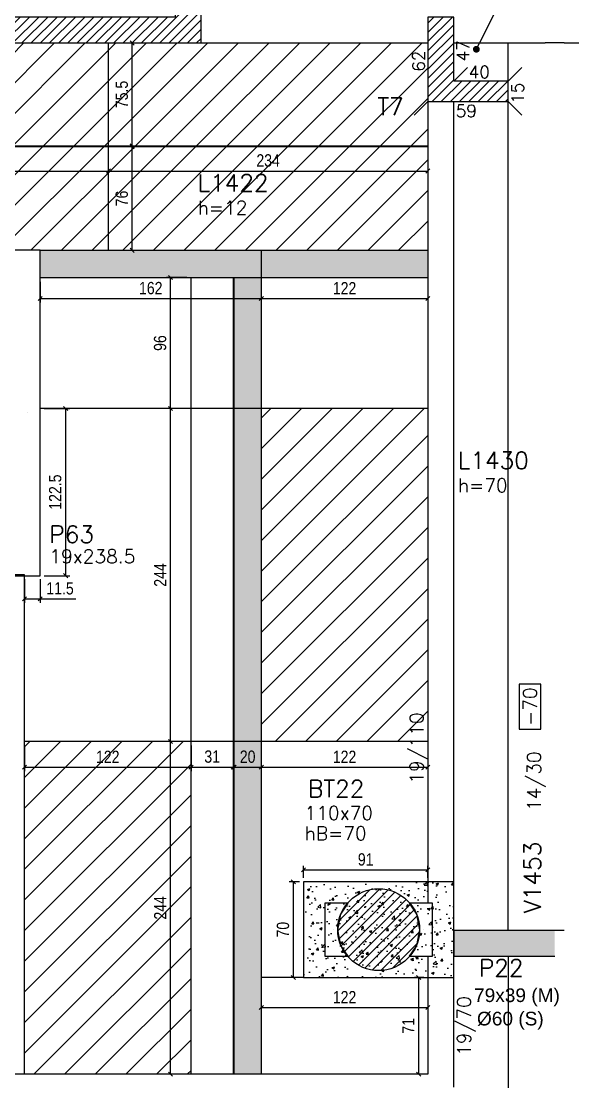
# Model space of a CAD drawing. Extents: x 1860 to 8661, y -614 to 3008.
# Drawn here: x 6153 to 6557, y 364 to 1142 of the extents above; entities that cross this region are included whole.
import ezdxf
from ezdxf import colors
from ezdxf.entities.mleader import LeaderData, LeaderLine
from ezdxf.enums import TextEntityAlignment as Align
from ezdxf.math import Vec2, Vec3

# ---------------------------------------------------------------- set-up
doc = ezdxf.new("R2010")
doc.units = 0
for name, color, linetype in [('242', 12, 'Continuous'), ('COTA', 241, 'Continuous'), ('F-AUX-RED', 1, 'Continuous'), ('F-BLOCOS', 3, 'Continuous'), ('F-BLOCOS-DIM', 2, 'Continuous'), ('F-BLOCOS-NOME', 3, 'Continuous'), ('F-LAJES', 3, 'Continuous'), ('F-LAJES-DIM', 2, 'Continuous'), ('F-LAJES-NOME', 4, 'Continuous'), ('F-PILARES-DIM', 172, 'Continuous'), ('F-PILARES-HACH', 174, 'Continuous'), ('F-PILARES-M', 170, 'Continuous'), ('F-PILARES-N', 170, 'Continuous'), ('F-PILARES-NASCE', 4, 'Continuous'), ('F-PILARES-NOME', 170, 'Continuous'), ('F-PILARES-S', 170, 'Continuous'), ('F-PILARES-V', 170, 'Continuous'), ('F-VIGAS', 3, 'Continuous'), ('F-VIGAS-DIM', 2, 'Continuous'), ('F-VIGAS-NOME', 4, 'Continuous'), ('Painéis', 200, 'Continuous')]:
    doc.layers.add(name, color=color, linetype=linetype)
doc.layers.add('F-DESNIVEL-6', color=7, linetype='Continuous', true_color=0xffdebd)
doc.layers.add('Hachura', color=251, linetype='Continuous', lineweight=9)
doc.styles.add('COTA TECNICA-50', font='techl___.ttf', dxfattribs={"height": 9})
doc.styles.add('MCP', font='romans.shx')
doc.styles.get("Standard").update_dxf_attribs({"font": 'arial.ttf'})
doc.dimstyles.new('COTA PAINEL-50', dxfattribs={"dimtxt": 9, "dimasz": 3, "dimexe": 3, "dimexo": 3, "dimgap": 3, "dimtad": 1, "dimdec": 1, "dimzin": 12, "dimdsep": 46, "dimtxsty": 'COTA TECNICA-50', "dimblk1": 'OBLIQUE', "dimblk2": 'OBLIQUE', "dimsah": 1, "dimcen": 0.9, "dimclrd": 4, "dimclre": 4, "dimclrt": 240, "dimadec": 1, "dimazin": 3, "dimtfac": 1, "dimtdec": 1, "dimtmove": 0, "dimatfit": 3, "dimfxl": 1, "dimtolj": 1, "dimtzin": 12, "dimarcsym": 0})
pattern_1 = [(45, (4214.506, 480.1385), (-3.367596, 3.367596), [])]

# ---------------------------------------------------------------- blocks, each defined once
blk = doc.blocks.new('*U37')
at = {"layer": 'F-VIGAS-DIM', "color": 1}
blk.add_lwpolyline([(0, 0), (33, 0), (33, 16), (0, 16)], close=True, dxfattribs=at)
at = {"layer": 'F-VIGAS-DIM', "style": 'MCP'}
blk.add_attdef('DIM', text='', height=10, dxfattribs=at).set_placement((16.5, 8), align=Align.MIDDLE_CENTER)
blk = doc.blocks.new('_Dot')
at = {"color": 0, "linetype": 'ByBlock', "lineweight": -2}
blk.add_line((-0.5, 0), (-1, 0), dxfattribs=at)
at = {"color": 0, "linetype": 'ByBlock', "const_width": 0.5}
blk.add_lwpolyline([(-0.25, 0, 1), (0.25, 0, 1)], format="xyb", close=True, dxfattribs=at)
blk = doc.blocks.new('_Oblique')
at = {"color": 0, "linetype": 'ByBlock', "lineweight": -2}
blk.add_line((-0.5, -0.5), (0.5, 0.5), dxfattribs=at)
blk = doc.blocks.new('*D285')
at = {"layer": 'COTA', "color": 4, "lineweight": -2, "transparency": 16777216}
for p, q in [((6274.01, 613.64), (6259.03, 613.64)), ((6262.03, 369.64), (6262.03, 613.64)), ((6274.01, 369.64), (6259.03, 369.64))]:
    blk.add_line(p, q, dxfattribs=at)
at = {"layer": 'Defpoints', "color": 0, "transparency": 16777216}
for p in [(6262.03, 613.64), (6277.01, 613.64), (6277.01, 369.64)]:
    blk.add_point(p, dxfattribs=at)
at = {"layer": 'COTA', "color": 4, "lineweight": -2, "transparency": 16777216, "xscale": 3, "yscale": 3, "zscale": 3}
for p, rotation in [((6262.03, 613.64), 90), ((6262.03, 369.64), 270)]:
    blk.add_blockref('_Oblique', p, dxfattribs=dict(at, rotation=rotation))
at = {"layer": 'COTA', "color": 240, "transparency": 16777216, "insert": (6254.47, 491.64), "char_height": 9, "attachment_point": 5, "rotation": 90, "style": 'COTA TECNICA-50'}
blk.add_mtext('\\A1;244', dxfattribs=at)
blk = doc.blocks.new('*D286')
at = {"layer": 'COTA', "color": 4, "lineweight": -2, "transparency": 16777216}
for p, q in [((6274.01, 857.64), (6259.03, 857.64)), ((6262.03, 613.64), (6262.03, 857.64)), ((6274.01, 613.64), (6259.03, 613.64))]:
    blk.add_line(p, q, dxfattribs=at)
at = {"layer": 'Defpoints', "color": 0, "transparency": 16777216}
for p in [(6262.03, 857.64), (6277.01, 857.64), (6277.01, 613.64)]:
    blk.add_point(p, dxfattribs=at)
at = {"layer": 'COTA', "color": 4, "lineweight": -2, "transparency": 16777216, "xscale": 3, "yscale": 3, "zscale": 3}
for p, rotation in [((6262.03, 857.64), 90), ((6262.03, 613.64), 270)]:
    blk.add_blockref('_Oblique', p, dxfattribs=dict(at, rotation=rotation))
at = {"layer": 'COTA', "color": 240, "transparency": 16777216, "insert": (6254.47, 735.64), "char_height": 9, "attachment_point": 5, "rotation": 90, "style": 'COTA TECNICA-50'}
blk.add_mtext('\\A1;244', dxfattribs=at)
blk = doc.blocks.new('*D287')
at = {"layer": 'COTA', "color": 4, "lineweight": -2, "transparency": 16777216}
for p, q in [((6274.01, 953.64), (6259.03, 953.64)), ((6262.03, 857.64), (6262.03, 953.64)), ((6274.01, 857.64), (6259.03, 857.64))]:
    blk.add_line(p, q, dxfattribs=at)
at = {"layer": 'Defpoints', "color": 0, "transparency": 16777216}
for p in [(6262.03, 953.64), (6277.01, 953.64), (6277.01, 857.64)]:
    blk.add_point(p, dxfattribs=at)
at = {"layer": 'COTA', "color": 4, "lineweight": -2, "transparency": 16777216, "xscale": 3, "yscale": 3, "zscale": 3}
for p, rotation in [((6262.03, 953.64), 90), ((6262.03, 857.64), 270)]:
    blk.add_blockref('_Oblique', p, dxfattribs=dict(at, rotation=rotation))
at = {"layer": 'COTA', "color": 240, "transparency": 16777216, "insert": (6254.41, 905.64), "char_height": 9, "attachment_point": 5, "rotation": 90, "style": 'COTA TECNICA-50'}
blk.add_mtext('\\A1;96', dxfattribs=at)
blk = doc.blocks.new('*D288')
at = {"layer": 'COTA', "color": 4, "lineweight": -2, "transparency": 16777216}
for p, q in [((6155.01, 610.64), (6155.01, 591.78)), ((6277.01, 610.64), (6277.01, 591.78)), ((6155.01, 594.78), (6277.01, 594.78))]:
    blk.add_line(p, q, dxfattribs=at)
at = {"layer": 'Defpoints', "color": 0, "transparency": 16777216}
for p in [(6155.01, 613.64), (6277.01, 613.64), (6277.01, 594.78)]:
    blk.add_point(p, dxfattribs=at)
at = {"layer": 'COTA', "color": 4, "lineweight": -2, "transparency": 16777216, "xscale": 3, "yscale": 3, "zscale": 3, "rotation": 180}
blk.add_blockref('_Oblique', (6155.01, 594.78), dxfattribs=at)
at = {"layer": 'COTA', "color": 4, "lineweight": -2, "transparency": 16777216, "xscale": 3, "yscale": 3, "zscale": 3}
blk.add_blockref('_Oblique', (6277.01, 594.78), dxfattribs=at)
at = {"layer": 'COTA', "color": 240, "transparency": 16777216, "insert": (6216.01, 602.34), "char_height": 9, "attachment_point": 5, "style": 'COTA TECNICA-50'}
blk.add_mtext('\\A1;122', dxfattribs=at)
blk = doc.blocks.new('*D289')
at = {"layer": 'COTA', "color": 4, "lineweight": -2, "transparency": 16777216}
for p, q in [((6277.01, 610.64), (6277.01, 591.78)), ((6308.01, 610.64), (6308.01, 591.78)), ((6277.01, 594.78), (6308.01, 594.78))]:
    blk.add_line(p, q, dxfattribs=at)
at = {"layer": 'Defpoints', "color": 0, "transparency": 16777216}
for p in [(6277.01, 613.64), (6308.01, 613.64), (6308.01, 594.78)]:
    blk.add_point(p, dxfattribs=at)
at = {"layer": 'COTA', "color": 4, "lineweight": -2, "transparency": 16777216, "xscale": 3, "yscale": 3, "zscale": 3, "rotation": 180}
blk.add_blockref('_Oblique', (6277.01, 594.78), dxfattribs=at)
at = {"layer": 'COTA', "color": 4, "lineweight": -2, "transparency": 16777216, "xscale": 3, "yscale": 3, "zscale": 3}
blk.add_blockref('_Oblique', (6308.01, 594.78), dxfattribs=at)
at = {"layer": 'COTA', "color": 240, "transparency": 16777216, "insert": (6292.51, 602.48), "char_height": 9, "attachment_point": 5, "style": 'COTA TECNICA-50'}
blk.add_mtext('\\A1;31', dxfattribs=at)
blk = doc.blocks.new('*D290')
at = {"layer": 'COTA', "color": 4, "lineweight": -2, "transparency": 16777216}
for p, q in [((6308.51, 610.64), (6308.51, 591.78)), ((6328.51, 610.64), (6328.51, 591.78)), ((6308.51, 594.78), (6328.51, 594.78))]:
    blk.add_line(p, q, dxfattribs=at)
at = {"layer": 'Defpoints', "color": 0, "transparency": 16777216}
for p in [(6308.51, 613.64), (6328.51, 613.64), (6328.51, 594.78)]:
    blk.add_point(p, dxfattribs=at)
at = {"layer": 'COTA', "color": 4, "lineweight": -2, "transparency": 16777216, "xscale": 3, "yscale": 3, "zscale": 3, "rotation": 180}
blk.add_blockref('_Oblique', (6308.51, 594.78), dxfattribs=at)
at = {"layer": 'COTA', "color": 4, "lineweight": -2, "transparency": 16777216, "xscale": 3, "yscale": 3, "zscale": 3}
blk.add_blockref('_Oblique', (6328.51, 594.78), dxfattribs=at)
at = {"layer": 'COTA', "color": 240, "transparency": 16777216, "insert": (6318.51, 602.38), "char_height": 9, "attachment_point": 5, "style": 'COTA TECNICA-50'}
blk.add_mtext('\\A1;20', dxfattribs=at)
blk = doc.blocks.new('*D291')
at = {"layer": 'COTA', "color": 4, "lineweight": -2, "transparency": 16777216}
for p, q in [((6328.51, 610.64), (6328.51, 591.78)), ((6450.51, 610.64), (6450.51, 591.78)), ((6328.51, 594.78), (6450.51, 594.78))]:
    blk.add_line(p, q, dxfattribs=at)
at = {"layer": 'Defpoints', "color": 0, "transparency": 16777216}
for p in [(6328.51, 613.64), (6450.51, 613.64), (6450.51, 594.78)]:
    blk.add_point(p, dxfattribs=at)
at = {"layer": 'COTA', "color": 4, "lineweight": -2, "transparency": 16777216, "xscale": 3, "yscale": 3, "zscale": 3, "rotation": 180}
blk.add_blockref('_Oblique', (6328.51, 594.78), dxfattribs=at)
at = {"layer": 'COTA', "color": 4, "lineweight": -2, "transparency": 16777216, "xscale": 3, "yscale": 3, "zscale": 3}
blk.add_blockref('_Oblique', (6450.51, 594.78), dxfattribs=at)
at = {"layer": 'COTA', "color": 240, "transparency": 16777216, "insert": (6389.51, 602.34), "char_height": 9, "attachment_point": 5, "style": 'COTA TECNICA-50'}
blk.add_mtext('\\A1;122', dxfattribs=at)
blk = doc.blocks.new('*D292')
at = {"layer": 'COTA', "color": 4, "lineweight": -2, "transparency": 16777216}
for p, q in [((6359.51, 513.64), (6359.51, 522.49)), ((6450.51, 513.64), (6450.51, 522.49)), ((6359.51, 519.49), (6450.51, 519.49))]:
    blk.add_line(p, q, dxfattribs=at)
at = {"layer": 'Defpoints', "color": 0, "transparency": 16777216}
for p in [(6450.51, 519.49), (6359.51, 510.64), (6450.51, 510.64)]:
    blk.add_point(p, dxfattribs=at)
at = {"layer": 'COTA', "color": 4, "lineweight": -2, "transparency": 16777216, "xscale": 3, "yscale": 3, "zscale": 3, "rotation": 180}
blk.add_blockref('_Oblique', (6359.51, 519.49), dxfattribs=at)
at = {"layer": 'COTA', "color": 4, "lineweight": -2, "transparency": 16777216, "xscale": 3, "yscale": 3, "zscale": 3}
blk.add_blockref('_Oblique', (6450.51, 519.49), dxfattribs=at)
at = {"layer": 'COTA', "color": 240, "transparency": 16777216, "insert": (6405.01, 527.07), "char_height": 9, "attachment_point": 5, "style": 'COTA TECNICA-50'}
blk.add_mtext('\\A1;91', dxfattribs=at)
blk = doc.blocks.new('*D293')
at = {"layer": 'COTA', "color": 4, "lineweight": -2, "transparency": 16777216}
for p, q in [((6356.51, 510.64), (6349, 510.64)), ((6352, 440.64), (6352, 510.64)), ((6356.51, 440.64), (6349, 440.64))]:
    blk.add_line(p, q, dxfattribs=at)
at = {"layer": 'Defpoints', "color": 0, "transparency": 16777216}
for p in [(6352, 510.64), (6359.51, 510.64), (6359.51, 440.64)]:
    blk.add_point(p, dxfattribs=at)
at = {"layer": 'COTA', "color": 4, "lineweight": -2, "transparency": 16777216, "xscale": 3, "yscale": 3, "zscale": 3}
for p, rotation in [((6352, 510.64), 90), ((6352, 440.64), 270)]:
    blk.add_blockref('_Oblique', p, dxfattribs=dict(at, rotation=rotation))
at = {"layer": 'COTA', "color": 240, "transparency": 16777216, "insert": (6344.41, 475.64), "char_height": 9, "attachment_point": 5, "rotation": 90, "style": 'COTA TECNICA-50'}
blk.add_mtext('\\A1;70', dxfattribs=at)
blk = doc.blocks.new('*D294')
at = {"layer": 'COTA', "color": 4, "lineweight": -2, "transparency": 16777216}
for p, q in [((6328.51, 437.64), (6328.51, 415.61)), ((6450.51, 437.64), (6450.51, 415.61)), ((6328.51, 418.61), (6450.51, 418.61))]:
    blk.add_line(p, q, dxfattribs=at)
at = {"layer": 'Defpoints', "color": 0, "transparency": 16777216}
for p in [(6328.51, 440.64), (6450.51, 440.64), (6450.51, 418.61)]:
    blk.add_point(p, dxfattribs=at)
at = {"layer": 'COTA', "color": 4, "lineweight": -2, "transparency": 16777216, "xscale": 3, "yscale": 3, "zscale": 3, "rotation": 180}
blk.add_blockref('_Oblique', (6328.51, 418.61), dxfattribs=at)
at = {"layer": 'COTA', "color": 4, "lineweight": -2, "transparency": 16777216, "xscale": 3, "yscale": 3, "zscale": 3}
blk.add_blockref('_Oblique', (6450.51, 418.61), dxfattribs=at)
at = {"layer": 'COTA', "color": 240, "transparency": 16777216, "insert": (6389.51, 426.16), "char_height": 9, "attachment_point": 5, "style": 'COTA TECNICA-50'}
blk.add_mtext('\\A1;122', dxfattribs=at)
blk = doc.blocks.new('*D295')
at = {"layer": 'COTA', "color": 4, "lineweight": -2, "transparency": 16777216}
for p, q in [((6447.51, 440.64), (6440.83, 440.64)), ((6443.83, 369.64), (6443.83, 440.64)), ((6447.51, 369.64), (6440.83, 369.64))]:
    blk.add_line(p, q, dxfattribs=at)
at = {"layer": 'Defpoints', "color": 0, "transparency": 16777216}
for p in [(6443.83, 440.64), (6450.51, 440.64), (6450.51, 369.64)]:
    blk.add_point(p, dxfattribs=at)
at = {"layer": 'COTA', "color": 4, "lineweight": -2, "transparency": 16777216, "xscale": 3, "yscale": 3, "zscale": 3}
for p, rotation in [((6443.83, 440.64), 90), ((6443.83, 369.64), 270)]:
    blk.add_blockref('_Oblique', p, dxfattribs=dict(at, rotation=rotation))
at = {"layer": 'COTA', "color": 240, "transparency": 16777216, "insert": (6436.26, 405.14), "char_height": 9, "attachment_point": 5, "rotation": 90, "style": 'COTA TECNICA-50'}
blk.add_mtext('\\A1;71', dxfattribs=at)
blk = doc.blocks.new('*D297')
at = {"layer": 'COTA', "color": 4, "lineweight": -2, "transparency": 16777216}
for p, q in [((5972.51, 1046.64), (5972.51, 1028.78)), ((5972.51, 1031.78), (6216.51, 1031.78))]:
    blk.add_line(p, q, dxfattribs=at)
at = {"layer": 'Defpoints', "color": 0, "transparency": 16777216}
for p in [(5972.51, 1049.64), (6216.51, 1031.78), (6216.51, 1031.78)]:
    blk.add_point(p, dxfattribs=at)
at = {"layer": 'COTA', "color": 4, "lineweight": -2, "transparency": 16777216, "xscale": 3, "yscale": 3, "zscale": 3, "rotation": 180}
blk.add_blockref('_Oblique', (5972.51, 1031.78), dxfattribs=at)
at = {"layer": 'COTA', "color": 4, "lineweight": -2, "transparency": 16777216, "xscale": 3, "yscale": 3, "zscale": 3}
blk.add_blockref('_Oblique', (6216.51, 1031.78), dxfattribs=at)
at = {"layer": 'COTA', "color": 240, "transparency": 16777216, "insert": (6094.51, 1039.34), "char_height": 9, "attachment_point": 5, "style": 'COTA TECNICA-50'}
blk.add_mtext('\\A1;244', dxfattribs=at)
blk = doc.blocks.new('*D298')
at = {"layer": 'COTA', "color": 4, "lineweight": -2, "transparency": 16777216}
blk.add_line((6216.51, 1031.78), (6450.51, 1031.78), dxfattribs=at)
at = {"layer": 'Defpoints', "color": 0, "transparency": 16777216}
for p in [(6216.51, 1031.78), (6450.51, 1031.78), (6450.51, 1031.78)]:
    blk.add_point(p, dxfattribs=at)
at = {"layer": 'COTA', "color": 4, "lineweight": -2, "transparency": 16777216, "xscale": 3, "yscale": 3, "zscale": 3, "rotation": 180}
blk.add_blockref('_Oblique', (6216.51, 1031.78), dxfattribs=at)
at = {"layer": 'COTA', "color": 4, "lineweight": -2, "transparency": 16777216, "xscale": 3, "yscale": 3, "zscale": 3}
blk.add_blockref('_Oblique', (6450.51, 1031.78), dxfattribs=at)
at = {"layer": 'COTA', "color": 240, "transparency": 16777216, "insert": (6333.51, 1039.47), "char_height": 9, "attachment_point": 5, "style": 'COTA TECNICA-50'}
blk.add_mtext('\\A1;234', dxfattribs=at)
blk = doc.blocks.new('*D299')
at = {"layer": 'COTA', "color": 4, "lineweight": -2, "transparency": 16777216}
for p, q in [((6219.51, 1049.64), (6236.92, 1049.64)), ((6233.92, 973.64), (6233.92, 1049.64)), ((6219.51, 973.64), (6236.92, 973.64))]:
    blk.add_line(p, q, dxfattribs=at)
at = {"layer": 'Defpoints', "color": 0, "transparency": 16777216}
for p in [(6216.51, 1049.64), (6233.92, 1049.64), (6216.51, 973.64)]:
    blk.add_point(p, dxfattribs=at)
at = {"layer": 'COTA', "color": 4, "lineweight": -2, "transparency": 16777216, "xscale": 3, "yscale": 3, "zscale": 3}
for p, rotation in [((6233.92, 1049.64), 90), ((6233.92, 973.64), 270)]:
    blk.add_blockref('_Oblique', p, dxfattribs=dict(at, rotation=rotation))
at = {"layer": 'COTA', "color": 240, "transparency": 16777216, "insert": (6226.33, 1011.64), "char_height": 9, "attachment_point": 5, "rotation": 90, "style": 'COTA TECNICA-50'}
blk.add_mtext('\\A1;76', dxfattribs=at)
blk = doc.blocks.new('*D300')
at = {"layer": 'COTA', "color": 4, "lineweight": -2, "transparency": 16777216}
for p, q in [((6219.51, 1125.64), (6236.92, 1125.64)), ((6233.92, 1050.14), (6233.92, 1125.64)), ((6219.51, 1050.14), (6236.92, 1050.14))]:
    blk.add_line(p, q, dxfattribs=at)
at = {"layer": 'Defpoints', "color": 0, "transparency": 16777216}
for p in [(6216.51, 1125.64), (6233.92, 1125.64), (6216.51, 1050.14)]:
    blk.add_point(p, dxfattribs=at)
at = {"layer": 'COTA', "color": 4, "lineweight": -2, "transparency": 16777216, "xscale": 3, "yscale": 3, "zscale": 3}
for p, rotation in [((6233.92, 1125.64), 90), ((6233.92, 1050.14), 270)]:
    blk.add_blockref('_Oblique', p, dxfattribs=dict(at, rotation=rotation))
at = {"layer": 'COTA', "color": 240, "transparency": 16777216, "insert": (6226.32, 1087.89), "char_height": 9, "attachment_point": 5, "rotation": 90, "style": 'COTA TECNICA-50'}
blk.add_mtext('\\A1;75.5', dxfattribs=at)
blk = doc.blocks.new('*D385')
at = {"layer": 'COTA', "color": 4, "lineweight": -2, "transparency": 16777216}
for p, q in [((6166.51, 950.64), (6166.51, 935.29)), ((6328.51, 950.64), (6328.51, 935.29)), ((6166.51, 938.29), (6328.51, 938.29))]:
    blk.add_line(p, q, dxfattribs=at)
at = {"layer": 'Defpoints', "color": 0, "transparency": 16777216}
for p in [(6166.51, 953.64), (6328.51, 953.64), (6328.51, 938.29)]:
    blk.add_point(p, dxfattribs=at)
at = {"layer": 'COTA', "color": 4, "lineweight": -2, "transparency": 16777216, "xscale": 3, "yscale": 3, "zscale": 3, "rotation": 180}
blk.add_blockref('_Oblique', (6166.51, 938.29), dxfattribs=at)
at = {"layer": 'COTA', "color": 4, "lineweight": -2, "transparency": 16777216, "xscale": 3, "yscale": 3, "zscale": 3}
blk.add_blockref('_Oblique', (6328.51, 938.29), dxfattribs=at)
at = {"layer": 'COTA', "color": 240, "transparency": 16777216, "insert": (6247.51, 945.88), "char_height": 9, "attachment_point": 5, "style": 'COTA TECNICA-50'}
blk.add_mtext('\\A1;162', dxfattribs=at)
blk = doc.blocks.new('*D386')
at = {"layer": 'COTA', "color": 4, "lineweight": -2, "transparency": 16777216}
for p, q in [((6328.51, 950.64), (6328.51, 935.29)), ((6450.51, 950.64), (6450.51, 935.29)), ((6328.51, 938.29), (6450.51, 938.29))]:
    blk.add_line(p, q, dxfattribs=at)
at = {"layer": 'Defpoints', "color": 0, "transparency": 16777216}
for p in [(6328.51, 953.64), (6450.51, 953.64), (6450.51, 938.29)]:
    blk.add_point(p, dxfattribs=at)
at = {"layer": 'COTA', "color": 4, "lineweight": -2, "transparency": 16777216, "xscale": 3, "yscale": 3, "zscale": 3, "rotation": 180}
blk.add_blockref('_Oblique', (6328.51, 938.29), dxfattribs=at)
at = {"layer": 'COTA', "color": 4, "lineweight": -2, "transparency": 16777216, "xscale": 3, "yscale": 3, "zscale": 3}
blk.add_blockref('_Oblique', (6450.51, 938.29), dxfattribs=at)
at = {"layer": 'COTA', "color": 240, "transparency": 16777216, "insert": (6389.51, 945.84), "char_height": 9, "attachment_point": 5, "style": 'COTA TECNICA-50'}
blk.add_mtext('\\A1;122', dxfattribs=at)
blk = doc.blocks.new('*D399')
at = {"layer": 'COTA', "color": 4, "lineweight": -2, "transparency": 16777216}
for p, q in [((6169.51, 857.64), (6188.14, 857.64)), ((6185.14, 857.64), (6185.14, 735.14)), ((6169.51, 735.14), (6188.14, 735.14))]:
    blk.add_line(p, q, dxfattribs=at)
at = {"layer": 'Defpoints', "color": 0, "transparency": 16777216}
for p in [(6166.51, 857.64), (6166.51, 735.14), (6185.14, 735.14)]:
    blk.add_point(p, dxfattribs=at)
at = {"layer": 'COTA', "color": 4, "lineweight": -2, "transparency": 16777216, "xscale": 3, "yscale": 3, "zscale": 3}
for p, rotation in [((6185.14, 857.64), 90), ((6185.14, 735.14), 270)]:
    blk.add_blockref('_Oblique', p, dxfattribs=dict(at, rotation=rotation))
at = {"layer": 'COTA', "color": 240, "transparency": 16777216, "insert": (6177.54, 796.39), "char_height": 9, "attachment_point": 5, "rotation": 90, "style": 'COTA TECNICA-50'}
blk.add_mtext('\\A1;122.5', dxfattribs=at)
blk = doc.blocks.new('*D400')
at = {"layer": 'COTA', "color": 4, "lineweight": -2, "transparency": 16777216}
for p, q in [((6155.01, 732.64), (6155.01, 715.22)), ((6166.51, 732.64), (6166.51, 715.22)), ((6155.01, 718.22), (6166.51, 718.22)), ((6166.51, 718.22), (6192.61, 718.22))]:
    blk.add_line(p, q, dxfattribs=at)
at = {"layer": 'Defpoints', "color": 0, "transparency": 16777216}
for p in [(6155.01, 735.64), (6166.51, 735.64), (6166.51, 718.22)]:
    blk.add_point(p, dxfattribs=at)
at = {"layer": 'COTA', "color": 4, "lineweight": -2, "transparency": 16777216, "xscale": 3, "yscale": 3, "zscale": 3, "rotation": 180}
blk.add_blockref('_Oblique', (6155.01, 718.22), dxfattribs=at)
at = {"layer": 'COTA', "color": 4, "lineweight": -2, "transparency": 16777216, "xscale": 3, "yscale": 3, "zscale": 3}
blk.add_blockref('_Oblique', (6166.51, 718.22), dxfattribs=at)
at = {"layer": 'COTA', "color": 240, "transparency": 16777216, "insert": (6181.06, 725.81), "char_height": 9, "attachment_point": 5, "style": 'COTA TECNICA-50'}
blk.add_mtext('\\A1;11.5', dxfattribs=at)

msp = doc.modelspace()

# ---------------------------------------------------------------- hatches: boundary and pattern name
at = {"layer": 'F-AUX-RED'}
h = msp.add_hatch(dxfattribs=at)
h.set_pattern_fill('AR-CONC', color=256, scale=0.1)
h.set_pattern_definition([(50, (4214.506, 480.138), (18.21847, -1.59391), [1.905, -20.955]), (355, (4214.506, 480.138), (-3.52434, 19.10568), [1.524, -16.76406]), (100.4514, (4216.024, 480.006), (14.69412, 17.51178), [1.619, -17.80902]), (46.1842, (4214.506, 485.218), (27.1079, -4.20423), [2.8575, -31.4325]), (96.6356, (4216.765, 484.868), (23.7404, 24.7426), [2.4285, -26.71356]), (351.1842, (4214.506, 485.218), (23.7404, 24.7426), [2.286, -25.14597]), (21, (4217.046, 483.948), (15.16144, -10.22652), [1.905, -20.955]), (326, (4217.046, 483.948), (6.1802, 18.4188), [1.524, -16.764]), (71.45144, (4218.31, 483.096), (21.34164, 8.19228), [1.619, -17.809]), (37.5, (4214.506, 480.1385), (0.30886, 8.455504), [0, -16.5608, 0, -17.018, 0, -16.8275]), (7.5, (4214.506, 480.138), (6.681966, 10.018057), [0, -9.7028, 0, -16.1798, 0, -6.4135]), (327.5, (4208.842, 480.1385), (13.55906, -0.572874), [0, -6.35, 0, -19.812, 0, -26.289]), (317.5, (4206.302, 480.138), (14.81292, 2.54265), [0, -8.255, 0, -13.1572, 0, -18.669])])
h.paths.add_polyline_path([(6469.51, 510.64), (6414.51, 510.64), (6359.51, 510.64), (6359.51, 440.64), (6469.51, 440.64)])
at = {"layer": 'F-PILARES-HACH', "linetype": 'Continuous'}
h = msp.add_hatch(dxfattribs=at)
h.set_pattern_fill('ANSI31', color=256, scale=1.5, style=0)
h.set_pattern_definition(pattern_1)
h.paths.add_polyline_path([(6284.51, 1125.64), (6284.51, 1363.64), (6046.51, 1363.64), (6046.51, 1344.64), (6265.51, 1344.64), (6265.51, 1144.64), (6046.51, 1144.64), (6046.51, 1125.64)], flags=16)
h = msp.add_hatch(dxfattribs=at)
h.set_pattern_fill('ANSI31', color=256, scale=1.5, style=0)
h.set_pattern_definition(pattern_1)
h.paths.add_polyline_path([(6450.51, 1082.61), (6509.51, 1082.61), (6509.51, 1097.61), (6469.51, 1097.61), (6469.51, 1144.64), (6450.51, 1144.64)], flags=16)
h = msp.add_hatch(dxfattribs=at)
h.set_pattern_fill('ANSI31', color=256, scale=1.5, style=0)
h.set_pattern_definition(pattern_1)
edge = h.paths.add_edge_path()
edge.add_arc((6414.51, 475.64), 30, 0, 360)
at = {"layer": 'Hachura', "linetype": 'ByBlock'}
h = msp.add_hatch(dxfattribs=at)
h.set_pattern_fill('ANSI31', color=256, scale=5)
h.paths.add_polyline_path([(5972.51, 1050.14), (5972.51, 1125.64), (5728.51, 1125.64), (5728.51, 1050.14)])
h.paths.add_polyline_path([(5728.51, 1049.64), (5728.51, 973.64), (5938.01, 973.64), (5972.51, 973.64), (5972.51, 1049.64)])
h.paths.add_polyline_path([(5972.51, 1049.64), (5972.51, 973.64), (6147.51, 973.64), (6166.51, 973.64), (6216.51, 973.64), (6216.51, 1049.64)])
h.paths.add_polyline_path([(6216.51, 1050.14), (6216.51, 1125.64), (6046.51, 1125.64), (5972.51, 1125.64), (5972.51, 1050.14)])
h.paths.add_polyline_path([(6284.51, 1125.64), (6216.51, 1125.64), (6216.51, 1050.14), (6450.51, 1050.14), (6450.51, 1082.61), (6450.51, 1125.64)])
h.paths.add_polyline_path([(6450.51, 973.64), (6450.51, 1049.64), (6216.51, 1049.64), (6216.51, 973.64)])
h = msp.add_hatch(color=256, dxfattribs=at)
h.dxf.hatch_style = 1
h.paths.add_polyline_path([(6450.51, 973.64), (6166.51, 973.64), (6166.51, 953.64), (6450.51, 953.64)])
h.paths.add_polyline_path([(6328.51, 953.64), (6308.51, 953.64), (6308.51, 857.64), (6328.51, 857.64)])
h.paths.add_polyline_path([(6328.51, 857.64), (6308.51, 857.64), (6308.51, 613.64), (6328.51, 613.64)])
h.paths.add_polyline_path([(6328.51, 613.64), (6308.51, 613.64), (6308.51, 369.64), (6328.51, 369.64)])
h = msp.add_hatch(dxfattribs=at)
h.set_pattern_fill('ANSI31', color=256, scale=5)
h.paths.add_polyline_path([(5728.51, 735.64), (5728.51, 726.64), (5728.51, 613.64), (5972.51, 613.64), (5972.51, 735.64), (5938.01, 735.64)])
h.paths.add_polyline_path([(5728.51, 491.64), (5728.51, 369.64), (5972.51, 369.64), (5972.51, 491.64)])
h.paths.add_polyline_path([(6155.01, 369.64), (6277.01, 369.64), (6277.01, 613.64), (6155.01, 613.64)])
h.paths.add_polyline_path([(6450.51, 857.64), (6328.51, 857.64), (6328.51, 613.64), (6450.51, 613.64)])
h.paths.add_polyline_path([(5972.51, 228.64), (5972.51, 350.64), (5728.51, 350.64), (5728.51, 275.12), (5743.46, 275.12), (5743.46, 253.12), (5728.51, 253.12), (5728.51, 228.64)])
h.paths.add_polyline_path([(5972.51, 350.64), (5972.51, 228.64), (6216.51, 228.64), (6216.51, 350.64), (6145.51, 350.64)])
h.paths.add_polyline_path([(6216.51, 86.14), (6216.51, 208.14), (5972.51, 208.14), (5972.51, 86.14)])
h.paths.add_polyline_path([(6206.51, -187.86), (6206.51, -65.86), (5962.51, -65.86), (5962.51, -187.86)])
h.paths.add_polyline_path([(6450.51, -187.86), (6450.51, -65.86), (6404.51, -65.86), (6206.51, -65.86), (6206.51, -187.86)])

# ---------------------------------------------------------------- linework, layer by layer
at = {"layer": '242', "linetype": 'Continuous'}
for p, q in [((6275.01, 1135.14), (6275.01, 1135.14)), ((6469.96, 1105.69), (6469.96, 1105.69)), ((6460.01, 1090.11), (6460.01, 1090.11)), ((6157.01, 854.39), (6157.01, 854.39)), ((6381.31, 475.64), (6381.31, 475.64)), ((6414.51, 475.64), (6414.51, 475.64)), ((6414.51, 475.64), (6414.51, 475.64)), ((6414.51, 475.64), (6414.51, 475.64)), ((6447.7, 475.64), (6447.7, 475.64))]:
    msp.add_line(p, q, dxfattribs=at)
at = {"layer": 'F-BLOCOS', "linetype": 'Continuous'}
msp.add_lwpolyline([(6414.51, 510.64), (6359.51, 510.64), (6359.51, 440.64), (6469.51, 440.64), (6469.51, 510.64), (6414.51, 510.64)], dxfattribs=at)
msp.add_lwpolyline([(6414.51, 510.64), (6359.51, 510.64), (6359.51, 440.64), (6469.51, 440.64), (6469.51, 510.64), (6414.51, 510.64)], dxfattribs=at)
at = {"layer": 'F-DESNIVEL-6', "linetype": 'Continuous'}
for points in [[(6469.51, 456.14), (6543.54, 456.14), (6543.54, 475.14)], [(6469.51, 456.14), (6543.54, 475.14), (6469.51, 475.14)], [(6469.51, 456.14), (6469.51, 475.14), (6469.51, 456.14)], [(6550.54, 475.14), (6536.54, 475.14), (6550.54, 475.14)], [(6543.54, 456.14), (6543.54, 475.14), (6543.54, 456.14)]]:
    msp.add_solid(points, dxfattribs=at)
at = {"layer": 'F-LAJES', "linetype": 'Continuous'}
for p, q in [((6509.51, 475.14), (6509.51, 1125.64)), ((6509.51, 456.14), (6509.51, -65.86))]:
    msp.add_line(p, q, dxfattribs=at)
at = {"layer": 'F-PILARES-M', "linetype": 'Continuous'}
for points in [[(6147.51, 735.14), (6166.51, 735.14), (6166.51, 973.64), (6147.51, 973.64), (6147.51, 735.14)], [(6392.15, 495.14), (6375.01, 495.14), (6375.01, 456.14), (6392.15, 456.14), (6386.79, 464.16), (6384.51, 475.64), (6386.79, 487.12), (6392.15, 495.14)], [(6454.01, 495.14), (6436.86, 495.14), (6442.22, 487.12), (6444.51, 475.64), (6442.22, 464.16), (6436.86, 456.14), (6454.01, 456.14), (6454.01, 495.14)]]:
    msp.add_lwpolyline(points, dxfattribs=at)
at = {"layer": 'F-PILARES-N', "linetype": 'Continuous'}
msp.add_lwpolyline([(6450.51, 1082.61), (6509.51, 1082.61), (6509.51, 1097.61), (6469.51, 1097.61), (6469.51, 1144.64), (6450.51, 1144.64), (6450.51, 1082.61)], dxfattribs=at)
at = {"layer": 'F-PILARES-NASCE', "linetype": 'Continuous'}
for p, q in [((6469.51, 1097.61), (6479.51, 1107.61)), ((6509.51, 1097.61), (6519.51, 1107.61)), ((6450.51, 1082.61), (6440.51, 1072.61)), ((6509.51, 1082.61), (6519.51, 1072.61))]:
    msp.add_line(p, q, dxfattribs=at)
at = {"layer": 'F-PILARES-S', "linetype": 'Continuous'}
msp.add_lwpolyline([(6284.51, 1125.64), (6284.51, 1363.64), (6046.51, 1363.64), (6046.51, 1344.64), (6265.51, 1344.64), (6265.51, 1144.64), (6046.51, 1144.64), (6046.51, 1125.64), (6284.51, 1125.64)], dxfattribs=at)
at = {"layer": 'F-PILARES-V', "linetype": 'Continuous'}
msp.add_circle((6414.51, 475.64), 30, dxfattribs=at)
at = {"layer": 'F-VIGAS'}
for points in [[(6284.51, 1125.64), (6450.51, 1125.64)], [(6469.51, 1125.64), (6536.54, 1125.64)], [(6550.54, 1125.64), (6536.54, 1125.64)], [(6550.54, 1125.64), (6624.04, 1125.64)], [(6450.51, 1082.61), (6450.51, 495.14)], [(6469.51, 475.14), (6469.51, 1082.61)], [(6155.01, 735.64), (6147.51, 735.64)], [(6155.01, 369.64), (6155.01, 735.64)], [(6536.54, 475.14), (6469.51, 475.14)], [(6469.51, 475.14), (6469.51, 456.14)], [(6550.54, 475.14), (6536.54, 475.14)], [(6450.51, 456.14), (6450.51, 369.64)], [(6469.51, 456.14), (6543.54, 456.14)], [(6469.51, 360.14), (6469.51, 456.14)], [(6155.01, 369.64), (6136.01, 369.64)], [(6450.51, 369.64), (6155.01, 369.64)]]:
    msp.add_lwpolyline(points, dxfattribs=at)
at = {"layer": 'Painéis'}
for p, q in [((6166.51, 973.64), (6450.51, 973.64)), ((6166.51, 953.64), (6450.51, 953.64)), ((6359.51, 440.64), (6328.51, 440.64))]:
    msp.add_line(p, q, dxfattribs=at)
for points in [[(6216.51, 973.64), (6216.51, 1125.64)], [(5728.51, 1050.14), (6450.51, 1050.14)], [(5728.51, 1049.64), (6450.51, 1049.64)], [(6328.51, 973.64), (6328.51, 369.64)], [(6277.01, 369.64), (6277.01, 953.64)], [(6308.01, 953.64), (6308.01, 369.64)], [(6308.51, 953.64), (6308.51, 369.64)], [(6450.51, 857.64), (6166.51, 857.64)], [(6450.51, 613.64), (6155.01, 613.64)]]:
    msp.add_lwpolyline(points, dxfattribs=at)

# ---------------------------------------------------------------- block references
at = {"layer": 'F-VIGAS-DIM', "linetype": 'Continuous', "rotation": 90}
msp.add_blockref('*U37', (6533.42, 622.64), dxfattribs=at).add_auto_attribs({'DIM': '-70'})

# ---------------------------------------------------------------- texts
at = {"layer": 'F-BLOCOS-DIM', "linetype": 'Continuous', "style": 'MCP'}
for s, p in [('110x70', (6360.2, 556.23)), (' hB=70', (6353.41, 541.23))]:
    msp.add_text(s, height=10, dxfattribs=at).set_placement(p)
at = {"layer": 'F-BLOCOS-NOME', "linetype": 'Continuous', "style": 'MCP'}
msp.add_text('BT22', height=12.5, dxfattribs=at).set_placement((6362.76, 572.74))
at = {"layer": 'F-LAJES-DIM', "linetype": 'Continuous', "style": 'MCP'}
for s, p in [('h=12', (6281.89, 999.83)), ('h=70', (6472.58, 796.34))]:
    msp.add_text(s, height=10, dxfattribs=at).set_placement(p)
at = {"layer": 'F-LAJES-NOME', "linetype": 'Continuous', "style": 'MCP'}
for s, p in [('L1422', (6281.89, 1016.83)), ('L1430', (6472.58, 813.34))]:
    msp.add_text(s, height=12.5, dxfattribs=at).set_placement(p)
at = {"layer": 'F-PILARES-DIM', "linetype": 'Continuous', "style": 'MCP'}
for s, p in [('47', (6480.76, 1112.12)), ('62', (6448.26, 1104.62)), ('15', (6520.76, 1081.11))]:
    msp.add_text(s, height=9, rotation=90, dxfattribs=at).set_placement(p)
for s, height, p in [('40', 9, (6480.51, 1099.86)), ('59', 9, (6471.01, 1071.36)), ('19x238.5', 10, (6173.24, 744.22))]:
    msp.add_text(s, height=height, dxfattribs=at).set_placement(p)
at = {"layer": 'F-PILARES-DIM', "linetype": 'Continuous'}
for s, p in [('79x39 (M)', (6484.39, 422.58)), ('%%c60 (S)', (6486.54, 405.46))]:
    msp.add_text(s, height=10, dxfattribs=at).set_placement(p)
at = {"layer": 'F-PILARES-NOME', "linetype": 'Continuous', "style": 'MCP'}
for s, p in [('T7', (6413.58, 1072.83)), ('P63', (6173.24, 759.22)), ('P22', (6487.97, 441.39))]:
    msp.add_text(s, height=12.5, dxfattribs=at).set_placement(p)
at = {"layer": 'F-VIGAS-DIM', "linetype": 'Continuous', "style": 'MCP'}
for s, p in [('19/110', (6447.38, 582.64)), ('14/30', (6533.42, 562.64)), ('19/70', (6482.01, 383.14))]:
    msp.add_text(s, height=10, rotation=90, dxfattribs=at).set_placement(p)
at = {"layer": 'F-VIGAS-NOME', "linetype": 'Continuous', "style": 'MCP'}
msp.add_text('V1453', height=12.5, rotation=90, dxfattribs=at).set_placement((6533.42, 487.64))

# ---------------------------------------------------------------- dimensions: what is measured, and where the dimension line sits
at = {"layer": 'COTA'}
for base, p1, p2, picture, middle in [((6233.92, 1125.64), (6216.51, 1050.14), (6216.51, 1125.64), '*D300', (6226.32, 1087.89)), ((6233.92, 1049.64), (6216.51, 973.64), (6216.51, 1049.64), '*D299', (6226.33, 1011.64)), ((6185.14, 735.14), (6166.51, 857.64), (6166.51, 735.14), '*D399', (6177.54, 796.39)), ((6262.03, 613.64), (6277.01, 369.64), (6277.01, 613.64), '*D285', (6254.47, 491.64)), ((6352, 510.64), (6359.51, 440.64), (6359.51, 510.64), '*D293', (6344.41, 475.64)), ((6443.83, 440.64), (6450.51, 369.64), (6450.51, 440.64), '*D295', (6436.26, 405.14))]:
    dim = msp.add_linear_dim(base=base, p1=p1, p2=p2, angle=90, dimstyle='COTA PAINEL-50', dxfattribs=at)
    dim.commit()
    dim.dimension.update_dxf_attribs({"geometry": picture, "text_midpoint": middle})
for base, p1, p2, picture, middle in [((6216.51, 1031.78), (5972.51, 1049.64), (6216.51, 1031.78), '*D297', (6094.51, 1039.34)), ((6450.51, 1031.78), (6216.51, 1031.78), (6450.51, 1031.78), '*D298', (6333.51, 1039.47)), ((6450.51, 938.29), (6328.51, 953.64), (6450.51, 953.64), '*D386', (6389.51, 945.84)), ((6308.01, 594.78), (6277.01, 613.64), (6308.01, 613.64), '*D289', (6292.51, 602.48)), ((6450.51, 594.78), (6328.51, 613.64), (6450.51, 613.64), '*D291', (6389.51, 602.34))]:
    dim = msp.add_linear_dim(base=base, p1=p1, p2=p2, dimstyle='COTA PAINEL-50', override={"dimtmove": 1}, dxfattribs=at)
    dim.commit()
    dim.dimension.update_dxf_attribs({"geometry": picture, "text_midpoint": middle})
for base, p1, p2, picture, middle in [((6328.51, 938.29), (6166.51, 953.64), (6328.51, 953.64), '*D385', (6247.51, 945.88)), ((6166.51, 718.22), (6155.01, 735.64), (6166.51, 735.64), '*D400', (6181.06, 725.81)), ((6277.01, 594.78), (6155.01, 613.64), (6277.01, 613.64), '*D288', (6216.01, 602.34)), ((6328.51, 594.78), (6308.51, 613.64), (6328.51, 613.64), '*D290', (6318.51, 602.38)), ((6450.51, 519.49), (6359.51, 510.64), (6450.51, 510.64), '*D292', (6405.01, 527.07)), ((6450.51, 418.61), (6328.51, 440.64), (6450.51, 440.64), '*D294', (6389.51, 426.16))]:
    dim = msp.add_linear_dim(base=base, p1=p1, p2=p2, dimstyle='COTA PAINEL-50', dxfattribs=at)
    dim.commit()
    dim.dimension.update_dxf_attribs({"geometry": picture, "text_midpoint": middle})
for base, p1, p2, picture, middle in [((6262.03, 953.64), (6277.01, 857.64), (6277.01, 953.64), '*D287', (6254.41, 905.64)), ((6262.03, 857.64), (6277.01, 613.64), (6277.01, 857.64), '*D286', (6254.47, 735.64))]:
    dim = msp.add_linear_dim(base=base, p1=p1, p2=p2, angle=90, dimstyle='COTA PAINEL-50', override={"dimtmove": 1}, dxfattribs=at)
    dim.commit()
    dim.dimension.update_dxf_attribs({"geometry": picture, "text_midpoint": middle})

# ---------------------------------------------------------------- leaders
at = {"layer": 'F-AUX-RED', "linetype": 'Continuous'}
ml = msp.add_multileader_mtext('Standard', dxfattribs=at)
ml.set_content('', color=256)
ml.set_leader_properties()
ml.set_arrow_properties(name='DOT')
ml.build(insert=Vec2(0, 0))
ml.multileader.update_dxf_attribs({"text_right_attachment_type": 6, "text_top_attachment_type": 0, "text_bottom_attachment_type": 0, "dogleg_length": 0.36, "arrow_head_size": 5})
ctx = ml.context
ctx.base_point, ctx.char_height, ctx.arrow_head_size, ctx.landing_gap_size, ctx.plane_origin = Vec3(6577.48, 1168.62), 0.18, 5, 0.09, Vec3(6486.1, 1121.03)
ctx.right_attachment = 6
notes = []
notes.append((ctx, [(0, (1, 1, 0), (6509.89, 1168.62), (1, 0), 67.59, [(0, [(6486.1, 1121.03)], 256, [])])]))
ctx.mtext.insert, ctx.mtext.flow_direction = Vec3(6577.57, 1168.71), 5
for ctx, leaders in notes:
    for number, flags, end, landing, length, lines in leaders:
        leader = LeaderData()
        leader.index, (leader.has_last_leader_line, leader.has_dogleg_vector, leader.attachment_direction) = number, flags
        leader.last_leader_point, leader.dogleg_vector, leader.dogleg_length = Vec3(end), Vec3(landing), length
        for number, points, colour, breaks in lines:
            line = LeaderLine()
            line.index, line.vertices, line.color, line.breaks = number, Vec3.list(points), colors.encode_raw_color(colour), breaks
            leader.lines.append(line)
        ctx.leaders.append(leader)

doc.saveas('drawing.dxf')
